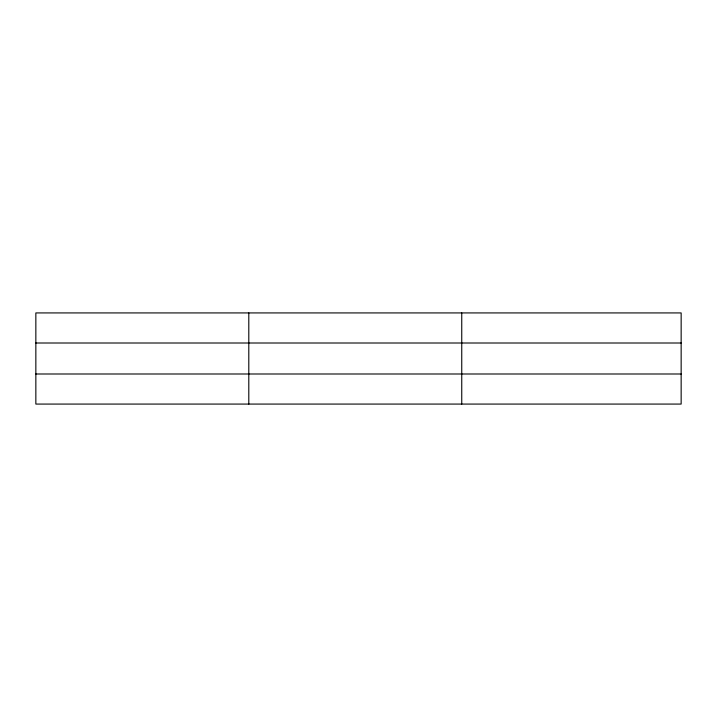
<?xml version="1.0" encoding="UTF-8"?>
<svg xmlns="http://www.w3.org/2000/svg" width="717" height="717" viewBox="0 0 717 717"><rect width="100%" height="100%" fill="white"/><g stroke="black" fill="none" stroke-linecap="round" stroke-linejoin="round"><path stroke-width="1.08" d="M248.799 404.074L248.799 312.926M461.748 404.074L461.748 312.926M681.15 373.996L681.15 404.074L35.85 404.074L35.85 312.926L681.15 312.926L681.15 373.996L35.85 373.996M35.85 343.004L681.15 343.004"/></g></svg>
